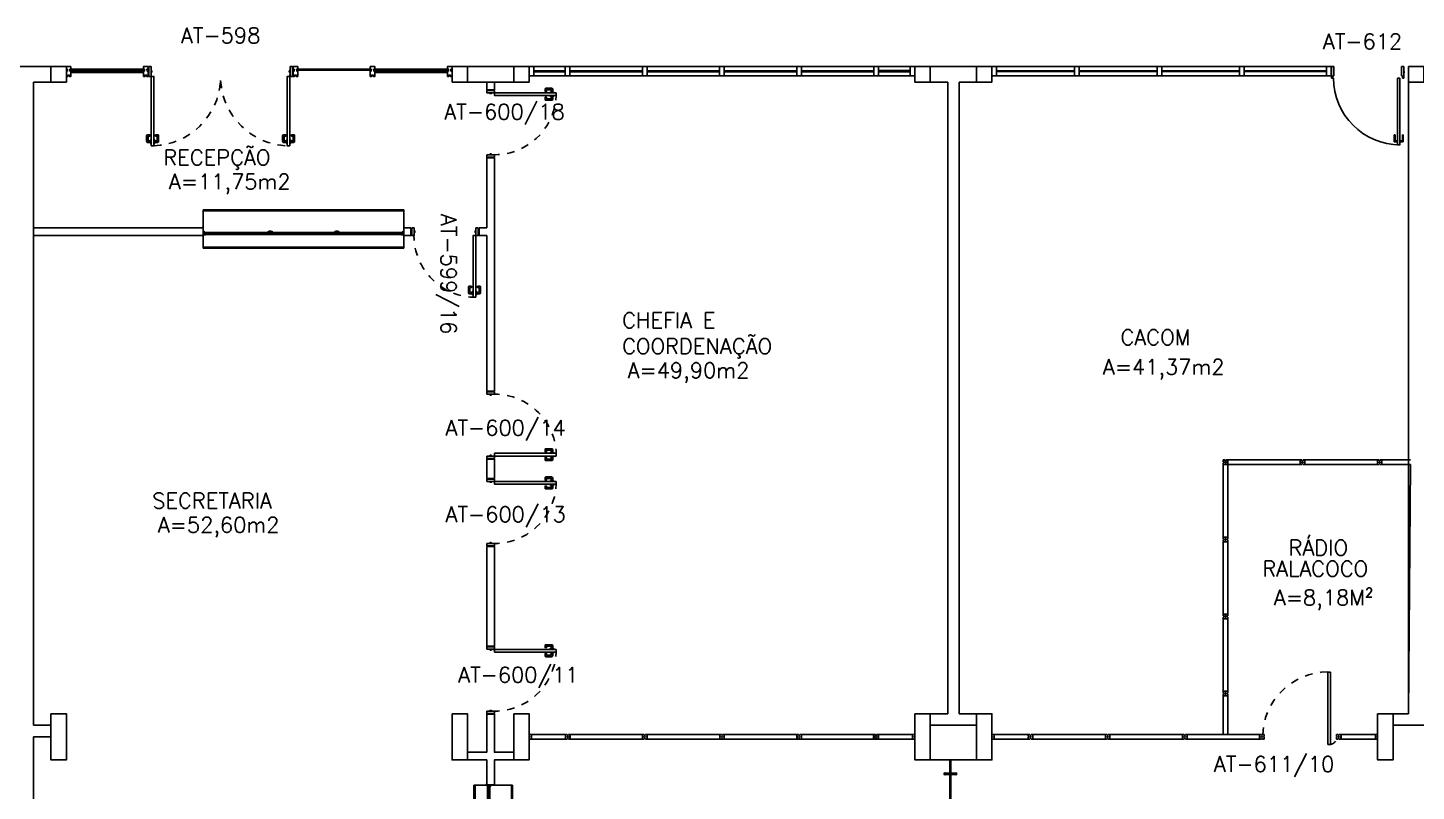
# Model space of a CAD drawing. Extents: x 34 to 586, y 527 to 658.
# Drawn here: x 163.08 to 181.08, y 550.25 to 560.15 of the extents above; entities that cross this region are included whole.
import ezdxf
from ezdxf.enums import TextEntityAlignment as Align

# ---------------------------------------------------------------- set-up
doc = ezdxf.new("R2010")
doc.units = 0
doc.header["$LTSCALE"] = 0.02
doc.header["$MEASUREMENT"] = 0
doc.linetypes.add('HIDDEN', pattern=[0.375, 0.25, -0.125])
doc.layers.get('0').update_dxf_attribs({"linetype": 'CONTINUOUS'})
for name, color, linetype in [('AR-BNC', 1, 'CONTINUOUS'), ('AR-DIV', 2, 'CONTINUOUS'), ('AR-DIV-EXI', 2, 'CONTINUOUS'), ('AR-ESQ-CRT', 2, 'CONTINUOUS'), ('AR-EST-CNC', 3, 'CONTINUOUS'), ('AR-EST-CNC-CRT', 3, 'CONTINUOUS'), ('AR-POR-PRJ', 1, 'HIDDEN'), ('AR-REV', 2, 'CONTINUOUS'), ('BI-ESQ', 7, 'CONTINUOUS'), ('BI-GCH', 7, 'CONTINUOUS'), ('BI-POR', 1, 'CONTINUOUS'), ('BI-POR-EXI', 2, 'CONTINUOUS'), ('BL-ESQ-01', 1, 'CONTINUOUS'), ('BL-ESQ-02', 2, 'CONTINUOUS'), ('BL-ESQ-PRJ', 1, 'HIDDEN'), ('BL-POR-01', 2, 'CONTINUOUS'), ('DIV', 2, 'CONTINUOUS'), ('DT-ESQ-CRT', 1, 'CONTINUOUS'), ('DT-ESQ-VT1', 1, 'CONTINUOUS'), ('DT-ESQ-VT2', 2, 'CONTINUOUS'), ('TEXTO', 2, 'CONTINUOUS'), ('TEXTO-ENDEREÇO', 2, 'CONTINUOUS'), ('ÁREA', 2, 'CONTINUOUS')]:
    doc.layers.add(name, color=color, linetype=linetype)
doc.styles.add('UNB-100', font='simplex.shx', dxfattribs={"height": 0.2})
doc.styles.add('UNB-100-1', font='simplex.shx', dxfattribs={"height": 0.2})

# ---------------------------------------------------------------- blocks, each defined once
blk = doc.blocks.new('ESQCIR-TTN')
for p, q in [((0, 0), (0, -0.12)), ((0.06, 0), (0, 0)), ((0.06, 0), (0.477, 0)), ((0.06, -0.12), (0.06, 0)), ((0.53, 0), (0.47, 0)), ((0.47, 0), (0.47, -0.12)), ((0.53, 0), (1.472, 0)), ((0.53, -0.12), (0.53, 0)), ((1.53, 0), (1.47, 0)), ((1.47, 0), (1.47, -0.12)), ((1.53, 0), (2.472, 0)), ((1.53, -0.12), (1.53, 0)), ((2.53, 0), (2.47, 0)), ((2.47, 0), (2.47, -0.12)), ((2.53, 0), (3.472, 0)), ((2.53, -0.12), (2.53, 0)), ((3.53, 0), (3.47, 0)), ((3.47, 0), (3.47, -0.12)), ((3.53, 0), (4.472, 0)), ((3.53, -0.12), (3.53, 0)), ((4.53, 0), (4.47, 0)), ((4.47, 0), (4.47, -0.12)), ((4.53, 0), (4.941, 0)), ((4.53, -0.12), (4.53, 0)), ((4.941, 0), (4.941, -0.12)), ((5.001, 0), (4.941, 0)), ((5.001, -0.12), (5.001, 0)), ((0, -0.12), (0.06, -0.12)), ((0.06, -0.054), (0.477, -0.054)), ((0.06, -0.066), (0.477, -0.066)), ((0.06, -0.12), (0.477, -0.12)), ((0.47, -0.12), (0.53, -0.12)), ((0.53, -0.054), (1.472, -0.054)), ((0.53, -0.066), (1.472, -0.066)), ((0.53, -0.12), (1.472, -0.12)), ((1.47, -0.12), (1.53, -0.12)), ((1.53, -0.054), (2.472, -0.054)), ((1.53, -0.066), (2.472, -0.066)), ((1.53, -0.12), (2.472, -0.12)), ((2.47, -0.12), (2.53, -0.12)), ((2.53, -0.054), (3.472, -0.054)), ((2.53, -0.066), (3.472, -0.066)), ((2.53, -0.12), (3.472, -0.12)), ((3.47, -0.12), (3.53, -0.12)), ((3.53, -0.054), (4.472, -0.054)), ((3.53, -0.066), (4.472, -0.066)), ((3.53, -0.12), (4.472, -0.12)), ((4.47, -0.12), (4.53, -0.12)), ((4.53, -0.05), (4.941, -0.05)), ((4.53, -0.066), (4.941, -0.066)), ((4.53, -0.12), (4.941, -0.12)), ((4.941, -0.12), (5.001, -0.12))]:
    blk.add_line(p, q)
blk = doc.blocks.new('MTT-TTN')
for p, q in [((-0.008, 0.03), (-0.03, 0.03)), ((-0.03, 0.03), (-0.03, 0.006)), ((-0.0185, 0.006), (-0.03, 0.006)), ((-0.0185, -0.006), (-0.0185, 0.006)), ((-0.008, 0.03), (-0.008, 0.02)), ((-0.008, 0.02), (0.008, 0.02)), ((-0.0051, 0), (0.0051, 0)), ((0, -0.0051), (0, 0.0051)), ((0.008, 0.03), (0.03, 0.03)), ((0.008, 0.03), (0.008, 0.02)), ((0.0205, -0.006), (0.0205, 0.006)), ((0.0205, 0.006), (0.03, 0.006)), ((0.03, 0.006), (0.03, 0.03)), ((-0.03, -0.03), (-0.03, -0.006)), ((-0.0185, -0.006), (-0.03, -0.006)), ((-0.008, -0.03), (-0.03, -0.03)), ((-0.008, -0.02), (0.008, -0.02)), ((-0.008, -0.03), (-0.008, -0.02)), ((0.008, -0.03), (0.008, -0.02)), ((0.008, -0.03), (0.03, -0.03)), ((0.0205, -0.006), (0.03, -0.006)), ((0.03, -0.006), (0.03, -0.03))]:
    blk.add_line(p, q)
blk = doc.blocks.new('DIVMT-TTN')
for p, q in [((-0.03, 0.03), (-0.03, 0.006)), ((-0.008, 0.03), (-0.03, 0.03)), ((-0.0185, 0.006), (-0.03, 0.006)), ((-0.0185, -0.006), (-0.0185, 0.006)), ((-0.008, 0.03), (-0.008, 0.02)), ((-0.008, 0.02), (0.008, 0.02)), ((-0.0051, 0), (0.0051, 0)), ((0.0051, 0), (-0.0051, 0)), ((-0.0051, 0), (0.0051, 0)), ((0, -0.0051), (0, 0.0051)), ((0, 0.0051), (0, -0.0051)), ((0.008, 0.03), (0.008, 0.02)), ((0.008, 0.03), (0.03, 0.03)), ((0.0205, 0.006), (0.03, 0.006)), ((0.0205, -0.006), (0.0205, 0.006)), ((0.0205, 0.006), (0.0205, -0.006)), ((0.0205, 0.006), (0.03, 0.006)), ((0.97, 0.03), (0.03, 0.03)), ((0.03, 0.006), (0.03, 0.03)), ((0.03, -0.03), (0.03, 0.03)), ((0.03, -0.005), (0.03, 0.005)), ((0.97, -0.03), (0.97, 0.03)), ((0.97, 0.03), (0.97, 0.009)), ((0.97, 0.009), (0.97, 0.027)), ((0.9795, 0.006), (0.97, 0.006)), ((0.97, -0.005), (0.97, 0.005)), ((0.9795, 0.006), (0.9795, -0.006)), ((1.0051, 0), (0.9949, 0)), ((1, 0.0051), (1, -0.0051)), ((-0.0185, -0.006), (-0.03, -0.006)), ((-0.03, -0.03), (-0.03, -0.006)), ((-0.008, -0.03), (-0.03, -0.03)), ((-0.008, -0.03), (-0.008, -0.02)), ((-0.008, -0.02), (0.008, -0.02)), ((0.008, -0.03), (0.008, -0.02)), ((0.008, -0.03), (0.03, -0.03)), ((0.0205, -0.006), (0.03, -0.006)), ((0.0205, -0.006), (0.03, -0.006)), ((0.03, -0.006), (0.03, -0.03)), ((0.97, -0.03), (0.03, -0.03)), ((0.9795, -0.006), (0.97, -0.006)), ((0.97, -0.009), (0.97, -0.027))]:
    blk.add_line(p, q)
blk = doc.blocks.new('PDV1E-TTN')
at = {"layer": 'DIV'}
for p, q in [((-0.94, 0.075), (-0.91, 0.075)), ((-0.94, 0.06), (-0.94, 0.075)), ((-0.94, -0.06), (-0.94, 0.06)), ((-0.91, 0.075), (-0.91, -0.045)), ((0, 0.075), (-0.03, 0.075)), ((-0.03, 0.075), (-0.03, -0.045)), ((0, 0.06), (0, 0.075)), ((0, -0.06), (0, 0.06)), ((0, 0), (0.012, 0)), ((-0.94, -0.075), (-0.94, -0.06)), ((-0.92, -0.075), (-0.94, -0.075)), ((-0.92, -0.045), (-0.92, -0.075)), ((-0.92, -0.045), (-0.91, -0.045)), ((-0.082, -0.075), (-0.082, -0.94)), ((-0.052, -0.075), (-0.082, -0.075)), ((-0.052, -0.075), (-0.052, -0.94)), ((-0.02, -0.045), (-0.03, -0.045)), ((-0.02, -0.045), (-0.02, -0.075)), ((-0.02, -0.075), (0, -0.075)), ((0, -0.075), (0, -0.06)), ((-0.082, -0.94), (-0.052, -0.94))]:
    blk.add_line(p, q, dxfattribs=at)
at = {"layer": 'DIV', "color": 1}
for p, q in [((-0.114, -0.81), (-0.124, -0.81)), ((-0.124, -0.9), (-0.124, -0.81)), ((-0.124, -0.9), (-0.084, -0.9)), ((-0.114, -0.89), (-0.114, -0.81)), ((-0.114, -0.89), (-0.084, -0.89)), ((-0.019, -0.89), (-0.049, -0.89)), ((-0.009, -0.9), (-0.049, -0.9)), ((-0.019, -0.81), (-0.009, -0.81)), ((-0.019, -0.89), (-0.019, -0.81)), ((-0.009, -0.9), (-0.009, -0.81))]:
    blk.add_line(p, q, dxfattribs=at)
blk.add_arc((-0.048, -0.075), 0.865, 180, 270, dxfattribs=at)
blk = doc.blocks.new('pm01')
at = {"layer": 'BL-ESQ-01'}
for points in [[(0.034, 0.855), (-0.01, 0.855, 0.414214), (-0.019, 0.846), (-0.019, 0.766, 0.414214), (-0.01, 0.757), (0.019, 0.757), (0.019, 0.775), (-0.001, 0.775), (-0.001, 0.837), (0.034, 0.837)], [(0.083, 0.855), (0.127, 0.855, -0.414214), (0.136, 0.846), (0.136, 0.766, -0.414214), (0.127, 0.757), (0.098, 0.757), (0.098, 0.775), (0.118, 0.775), (0.118, 0.837), (0.083, 0.837)]]:
    blk.add_lwpolyline(points, format="xyb", dxfattribs=at)
for points in [[(0.041, 0.872), (0.041, 0.82), (0.034, 0.82), (0.034, 0.872)], [(0.076, 0.872), (0.076, 0.82), (0.083, 0.82), (0.083, 0.872)]]:
    blk.add_lwpolyline(points, close=True, dxfattribs=at)
at = {"layer": 'BL-ESQ-02'}
for p, q in [((0.01, 0.1), (0.01, 0)), ((0.04, 0.1), (0.01, 0.1)), ((0.04, 0), (0.01, 0)), ((0.04, 0.1), (0.04, 0)), ((0.872, 0.1), (0.842, 0.1)), ((0.842, 0.1), (0.842, 0)), ((0.842, 0), (0.872, 0)), ((0.872, 0), (0.872, 0.1))]:
    blk.add_line(p, q, dxfattribs=at)
for points in [[(0.041, 0.901), (0.041, 0.101), (0.076, 0.101), (0.076, 0.901)], [(0.04, 0.043), (0.04, 0.058), (0.05, 0.058), (0.05, 0.043)], [(0.842, 0.043), (0.842, 0.058), (0.832, 0.058), (0.832, 0.043)]]:
    blk.add_lwpolyline(points, close=True, dxfattribs=at)
for points in [[(0, 0.01), (0, 0.09), (0.01, 0.09)], [(0.01, 0.01), (0, 0.01)], [(0.882, 0.01), (0.882, 0.09), (0.872, 0.09)], [(0.872, 0.01), (0.882, 0.01)]]:
    blk.add_lwpolyline(points, dxfattribs=at)
at = {"layer": 'BL-ESQ-PRJ'}
blk.add_arc((0.041, 0.1), 0.802, 357.498, 87.498, dxfattribs=at)
at = {"layer": 'DT-ESQ-VT1'}
for points in [[(0.04, 0.1), (0.04, 0.075), (0.041, 0.075), (0.041, 0.1)], [(0.041, 0.101), (0.066, 0.101), (0.066, 0.1), (0.041, 0.1)]]:
    blk.add_lwpolyline(points, close=True, dxfattribs=at)
blk = doc.blocks.new('ef05 a-p')
at = {"layer": 'BL-ESQ-01'}
for p, q in [((0.03, -0.038), (0.97, -0.038)), ((0.03, -0.048), (0.97, -0.048))]:
    blk.add_line(p, q, dxfattribs=at)
blk.add_lwpolyline([(0.983, -0.067), (0.983, -0.073), (0.018, -0.073), (0.018, -0.067)], close=True, dxfattribs=at)
at = {"layer": 'BL-ESQ-02'}
blk.add_lwpolyline([(0.03, 0.017), (0.01, 0.017), (0.01, 0), (-0.01, 0), (-0.01, 0.017), (-0.03, 0.017), (-0.03, -0.053), (-0.016, -0.053), (-0.016, -0.068), (-0.015, -0.068), (-0.015, -0.075), (-0.03, -0.075), (-0.03, -0.11), (0.03, -0.11), (0.03, -0.075), (0.015, -0.075), (0.015, -0.068), (0.017, -0.068), (0.017, -0.053), (0.03, -0.053)], close=True, dxfattribs=at)
at = {"layer": 'DT-ESQ-CRT'}
for p, q in [((-0.016, -0.068), (-0.016, -0.053)), ((-0.015, -0.068), (-0.016, -0.068)), ((0.015, -0.068), (0.017, -0.068)), ((0.017, -0.068), (0.017, -0.053))]:
    blk.add_line(p, q, dxfattribs=at)
at = {"layer": 'DT-ESQ-VT1'}
for p, q in [((0.984, -0.065), (0.017, -0.065)), ((0.97, -0.033), (0.03, -0.033)), ((0.97, -0.053), (0.03, -0.053)), ((0.97, -0.075), (0.03, -0.075)), ((0.97, -0.078), (0.03, -0.078))]:
    blk.add_line(p, q, dxfattribs=at)
blk = doc.blocks.new('pm06')
at = {"layer": 'BL-ESQ-01'}
for points in [[(0.034, 0.982), (-0.01, 0.982, 0.414214), (-0.019, 0.973), (-0.019, 0.893, 0.414214), (-0.01, 0.884), (0.019, 0.884), (0.019, 0.902), (-0.001, 0.902), (-0.001, 0.964), (0.034, 0.964)], [(0.083, 0.982), (0.127, 0.982, -0.414214), (0.136, 0.973), (0.136, 0.893, -0.414214), (0.127, 0.884), (0.098, 0.884), (0.098, 0.902), (0.118, 0.902), (0.118, 0.964), (0.083, 0.964)], [(1.797, 0.982), (1.753, 0.982, 0.414214), (1.744, 0.973), (1.744, 0.893, 0.414214), (1.753, 0.884), (1.782, 0.884), (1.782, 0.902), (1.762, 0.902), (1.762, 0.964), (1.797, 0.964)], [(1.846, 0.982), (1.89, 0.982, -0.414214), (1.899, 0.973), (1.899, 0.893, -0.414214), (1.89, 0.884), (1.861, 0.884), (1.861, 0.902), (1.881, 0.902), (1.881, 0.964), (1.846, 0.964)]]:
    blk.add_lwpolyline(points, format="xyb", dxfattribs=at)
for points in [[(0.041, 0.999), (0.041, 0.947), (0.034, 0.947), (0.034, 0.999)], [(0.076, 0.999), (0.076, 0.947), (0.083, 0.947), (0.083, 0.999)], [(1.804, 0.999), (1.804, 0.947), (1.797, 0.947), (1.797, 0.999)], [(1.839, 0.999), (1.839, 0.947), (1.846, 0.947), (1.846, 0.999)]]:
    blk.add_lwpolyline(points, close=True, dxfattribs=at)
at = {"layer": 'BL-ESQ-02'}
for p, q in [((0.01, 0.127), (0.01, 0)), ((0.04, 0.127), (0.01, 0.127)), ((0.04, 0.127), (0.04, 0)), ((1.84, 0.127), (1.87, 0.127)), ((1.84, 0.127), (1.84, 0)), ((1.87, 0.127), (1.87, 0)), ((0.04, 0), (0.01, 0)), ((1.84, 0), (1.87, 0))]:
    blk.add_line(p, q, dxfattribs=at)
for points in [[(0.041, 1.028), (0.041, 0.128), (0.076, 0.128), (0.076, 1.028)], [(1.839, 1.028), (1.839, 0.128), (1.804, 0.128), (1.804, 1.028)], [(0.04, 0.056), (0.04, 0.071), (0.05, 0.071), (0.05, 0.056)], [(1.84, 0.056), (1.84, 0.071), (1.83, 0.071), (1.83, 0.056)]]:
    blk.add_lwpolyline(points, close=True, dxfattribs=at)
for points in [[(0, 0.01), (0, 0.117), (0.01, 0.117)], [(0.01, 0.01), (0, 0.01)], [(1.88, 0.01), (1.88, 0.117), (1.87, 0.117)], [(1.87, 0.01), (1.88, 0.01)]]:
    blk.add_lwpolyline(points, dxfattribs=at)
at = {"layer": 'BL-ESQ-PRJ'}
for centre, start, end in [((0.041, 0.128), 3.3734, 87.9949), ((1.839, 0.128), 92.0051, 176.6266)]:
    blk.add_arc(centre, 0.9, start, end, dxfattribs=at)
at = {"layer": 'DT-ESQ-VT1'}
for points in [[(0.04, 0.127), (0.04, 0.102), (0.041, 0.102), (0.041, 0.127)], [(0.041, 0.128), (0.066, 0.128), (0.066, 0.127), (0.041, 0.127)], [(1.839, 0.128), (1.814, 0.128), (1.814, 0.127), (1.839, 0.127)], [(1.84, 0.127), (1.84, 0.102), (1.839, 0.102), (1.839, 0.127)]]:
    blk.add_lwpolyline(points, close=True, dxfattribs=at)
blk = doc.blocks.new('cgh1')
at = {"layer": 'AR-BNC'}
for p, q in [((0, 0), (0, 1.4)), ((0, 1.4), (0.5, 1.4)), ((0.015, 0), (0.015, 1.4)), ((0.485, 0), (0.485, 1.4)), ((0.5, 0), (0.5, 1.4)), ((0, 0), (0.5, 0))]:
    blk.add_line(p, q, dxfattribs=at)
at = {"layer": 'DT-ESQ-CRT', "ltscale": 0.1}
for p, q in [((0.192, 0.726), (0.192, 0.674)), ((0.194, 0.726), (0.194, 0.674)), ((0.195, 0.726), (0.195, 0.714)), ((0.219, 0.689), (0.194, 0.689)), ((0.22, 0.688), (0.194, 0.688)), ((0.219, 0.711), (0.195, 0.711)), ((0.195, 0.686), (0.195, 0.674)), ((0.22, 0.713), (0.197, 0.713)), ((0.22, 0.709), (0.22, 0.691)), ((0.222, 0.711), (0.222, 0.689))]:
    blk.add_line(p, q, dxfattribs=at)
for points in [[(0.193, 1.4, -0.414214), (0.195, 1.402), (0.265, 1.402, 0.414214), (0.266, 1.403), (0.266, 1.414, -1), (0.268, 1.414), (0.268, 1.402, -0.414214), (0.266, 1.4), (0.196, 1.4, 0.414214), (0.195, 1.399), (0.195, 1.387, -1), (0.192, 1.387), (0.192, 1.399, 0.414214), (0.191, 1.4), (0.167, 1.4, -0.414214), (0.165, 1.402), (0.165, 1.414, -1), (0.166, 1.414), (0.166, 1.403, 0.414214), (0.167, 1.402), (0.191, 1.402, -0.414214), (0.193, 1.4), (0.193, 1.387)], [(0.193, 0.001, 0.414214), (0.195, -0.001), (0.265, -0.001, -0.414214), (0.266, -0.002), (0.266, -0.014, 1), (0.268, -0.014), (0.268, -0.002, 0.414214), (0.266, 0), (0.196, 0, -0.414214), (0.195, 0.001), (0.195, 0.014, 1), (0.192, 0.014), (0.192, 0.001, -0.414214), (0.191, 0), (0.167, 0, 0.414214), (0.165, -0.002), (0.165, -0.014, 1), (0.166, -0.014), (0.166, -0.002, -0.414214), (0.167, -0.001), (0.191, -0.001, 0.414214), (0.193, 0.001), (0.193, 0.014)]]:
    blk.add_lwpolyline(points, format="xyb", dxfattribs=at)
for points in [[(0.192, 1.371), (0.192, 1.399, 0.414214), (0.191, 1.4), (0.178, 1.4, 0.414214), (0.177, 1.399), (0.177, 1.371, 1), (0.178, 1.371), (0.178, 1.398, -0.414214), (0.179, 1.399), (0.19, 1.399, -0.414214), (0.191, 1.398), (0.191, 1.371, 1)], [(0.219, 1.39), (0.219, 1.4), (0.22, 1.4), (0.22, 1.389, -0.414214), (0.218, 1.387), (0.21, 1.387, -0.414214), (0.208, 1.389), (0.208, 1.4), (0.209, 1.4), (0.209, 1.39, 0.414214), (0.21, 1.389), (0.218, 1.389, 0.414214)], [(0.219, 0.723), (0.219, 0.713), (0.22, 0.713), (0.22, 0.723, 0.414214), (0.218, 0.725), (0.21, 0.725, 0.414214), (0.208, 0.723), (0.208, 0.713), (0.209, 0.713), (0.209, 0.723, -0.414214), (0.21, 0.724), (0.218, 0.724, -0.414214)], [(0.219, 0.677), (0.219, 0.688), (0.22, 0.688), (0.22, 0.677, -0.414214), (0.218, 0.675), (0.21, 0.675, -0.414214), (0.208, 0.677), (0.208, 0.688), (0.209, 0.688), (0.209, 0.677, 0.414214), (0.21, 0.676), (0.218, 0.676, 0.414214)], [(0.192, 0.029), (0.192, 0.001, -0.414214), (0.191, 0), (0.178, 0, -0.414214), (0.177, 0.001), (0.177, 0.029, -1), (0.178, 0.029), (0.178, 0.002, 0.414214), (0.179, 0.001), (0.19, 0.001, 0.414214), (0.191, 0.002), (0.191, 0.029, -1)], [(0.219, 0.01), (0.219, 0), (0.22, 0), (0.22, 0.011, 0.414214), (0.218, 0.013), (0.21, 0.013, 0.414214), (0.208, 0.011), (0.208, 0), (0.209, 0), (0.209, 0.01, -0.414214), (0.21, 0.011), (0.218, 0.011, -0.414214)]]:
    blk.add_lwpolyline(points, format="xyb", close=True, dxfattribs=at)
for centre, radius, start, end in [((0.194, 0.726), 0.00152, 0, 180), ((0.194, 0.674), 0.00152, 180, 0), ((0.195, 0.713), 0.00152, 180, 270), ((0.194, 0.688), 0.00076, 90, 270), ((0.194, 0.686), 0.00076, 0, 180), ((0.197, 0.714), 0.00152, 180, 270), ((0.219, 0.709), 0.00152, 0, 90), ((0.219, 0.691), 0.00152, 270, 0), ((0.22, 0.711), 0.00152, 0, 90), ((0.22, 0.689), 0.00152, 270, 0)]:
    blk.add_arc(centre, radius, start, end, dxfattribs=at)
at = {"layer": 'DT-ESQ-VT2'}
for points in [[(0.19, 0.007), (0.19, 1.397), (0.178, 1.397), (0.178, 0.007)], [(0.196, 0.715), (0.196, 1.397), (0.206, 1.397), (0.206, 0.715)], [(0.196, 0.685), (0.196, 0.003), (0.206, 0.003), (0.206, 0.685)]]:
    blk.add_lwpolyline(points, close=True, dxfattribs=at)
blk = doc.blocks.new('cgh2')
at = {"layer": 'AR-BNC'}
for p, q in [((0, 0), (0, 2.6)), ((0, 2.6), (0.5, 2.6)), ((0.015, 0), (0.015, 2.6)), ((0.485, 0), (0.485, 2.6)), ((0.5, 0), (0.5, 2.6)), ((0, 0), (0.5, 0))]:
    blk.add_line(p, q, dxfattribs=at)
at = {"layer": 'DT-ESQ-CRT', "ltscale": 0.1}
for p, q in [((0.192, 1.758), (0.192, 1.706)), ((0.194, 1.758), (0.194, 1.706)), ((0.219, 1.721), (0.194, 1.721)), ((0.22, 1.719), (0.194, 1.719)), ((0.195, 1.758), (0.195, 1.746)), ((0.219, 1.743), (0.195, 1.743)), ((0.195, 1.718), (0.195, 1.706)), ((0.22, 1.744), (0.197, 1.744)), ((0.22, 1.741), (0.22, 1.722)), ((0.222, 1.743), (0.222, 1.721)), ((0.192, 0.894), (0.192, 0.842)), ((0.194, 0.894), (0.194, 0.842)), ((0.219, 0.857), (0.194, 0.857)), ((0.22, 0.856), (0.194, 0.856)), ((0.195, 0.894), (0.195, 0.882)), ((0.219, 0.879), (0.195, 0.879)), ((0.195, 0.854), (0.195, 0.842)), ((0.22, 0.881), (0.197, 0.881)), ((0.22, 0.878), (0.22, 0.859)), ((0.222, 0.879), (0.222, 0.857))]:
    blk.add_line(p, q, dxfattribs=at)
for points in [[(0.193, 2.599, -0.414214), (0.195, 2.601), (0.265, 2.601, 0.414214), (0.266, 2.602), (0.266, 2.614, -1), (0.268, 2.614), (0.268, 2.602, -0.414214), (0.266, 2.6), (0.196, 2.6, 0.414214), (0.195, 2.599), (0.195, 2.586, -1), (0.192, 2.586), (0.192, 2.599, 0.414214), (0.191, 2.6), (0.167, 2.6, -0.414214), (0.165, 2.602), (0.165, 2.614, -1), (0.166, 2.614), (0.166, 2.602, 0.414214), (0.167, 2.601), (0.191, 2.601, -0.414214), (0.193, 2.599), (0.193, 2.586)], [(0.193, 0.001, 0.414214), (0.195, -0.001), (0.265, -0.001, -0.414214), (0.266, -0.002), (0.266, -0.014, 1), (0.268, -0.014), (0.268, -0.002, 0.414214), (0.266, 0), (0.196, 0, -0.414214), (0.195, 0.001), (0.195, 0.014, 1), (0.192, 0.014), (0.192, 0.001, -0.414214), (0.191, 0), (0.167, 0, 0.414214), (0.165, -0.002), (0.165, -0.014, 1), (0.166, -0.014), (0.166, -0.002, -0.414214), (0.167, -0.001), (0.191, -0.001, 0.414214), (0.193, 0.001), (0.193, 0.014)]]:
    blk.add_lwpolyline(points, format="xyb", dxfattribs=at)
for points in [[(0.192, 2.571), (0.192, 2.599, 0.414214), (0.191, 2.6), (0.178, 2.6, 0.414214), (0.177, 2.599), (0.177, 2.571, 1), (0.178, 2.571), (0.178, 2.598, -0.414214), (0.179, 2.599), (0.19, 2.599, -0.414214), (0.191, 2.598), (0.191, 2.571, 1)], [(0.219, 2.59), (0.219, 2.6), (0.22, 2.6), (0.22, 2.589, -0.414214), (0.218, 2.587), (0.21, 2.587, -0.414214), (0.208, 2.589), (0.208, 2.6), (0.209, 2.6), (0.209, 2.59, 0.414214), (0.21, 2.589), (0.218, 2.589, 0.414214)], [(0.219, 1.754), (0.219, 1.744), (0.22, 1.744), (0.22, 1.755, 0.414214), (0.218, 1.757), (0.21, 1.757, 0.414214), (0.208, 1.755), (0.208, 1.744), (0.209, 1.744), (0.209, 1.754, -0.414214), (0.21, 1.755), (0.218, 1.755, -0.414214)], [(0.219, 1.709), (0.219, 1.719), (0.22, 1.719), (0.22, 1.708, -0.414214), (0.218, 1.706), (0.21, 1.706, -0.414214), (0.208, 1.708), (0.208, 1.719), (0.209, 1.719), (0.209, 1.709, 0.414214), (0.21, 1.708), (0.218, 1.708, 0.414214)], [(0.219, 0.891), (0.219, 0.881), (0.22, 0.881), (0.22, 0.892, 0.414214), (0.218, 0.894), (0.21, 0.894, 0.414214), (0.208, 0.892), (0.208, 0.881), (0.209, 0.881), (0.209, 0.891, -0.414214), (0.21, 0.892), (0.218, 0.892, -0.414214)], [(0.219, 0.846), (0.219, 0.856), (0.22, 0.856), (0.22, 0.845, -0.414214), (0.218, 0.843), (0.21, 0.843, -0.414214), (0.208, 0.845), (0.208, 0.856), (0.209, 0.856), (0.209, 0.846, 0.414214), (0.21, 0.845), (0.218, 0.845, 0.414214)], [(0.192, 0.029), (0.192, 0.001, -0.414214), (0.191, 0), (0.178, 0, -0.414214), (0.177, 0.001), (0.177, 0.029, -1), (0.178, 0.029), (0.178, 0.002, 0.414214), (0.179, 0.001), (0.19, 0.001, 0.414214), (0.191, 0.002), (0.191, 0.029, -1)], [(0.219, 0.01), (0.219, 0), (0.22, 0), (0.22, 0.011, 0.414214), (0.218, 0.013), (0.21, 0.013, 0.414214), (0.208, 0.011), (0.208, 0), (0.209, 0), (0.209, 0.01, -0.414214), (0.21, 0.011), (0.218, 0.011, -0.414214)]]:
    blk.add_lwpolyline(points, format="xyb", close=True, dxfattribs=at)
for centre, radius, start, end in [((0.194, 1.758), 0.00152, 0, 180), ((0.194, 1.706), 0.00152, 180, 0), ((0.195, 1.744), 0.00152, 180, 270), ((0.194, 1.72), 0.00076, 90, 270), ((0.194, 1.718), 0.00076, 0, 180), ((0.197, 1.746), 0.00152, 180, 270), ((0.219, 1.741), 0.00152, 0, 90), ((0.219, 1.722), 0.00152, 270, 0), ((0.22, 1.743), 0.00152, 0, 90), ((0.22, 1.721), 0.00152, 270, 0), ((0.194, 0.894), 0.00152, 0, 180), ((0.194, 0.842), 0.00152, 180, 0), ((0.195, 0.881), 0.00152, 180, 270), ((0.194, 0.857), 0.00076, 90, 270), ((0.194, 0.854), 0.00076, 0, 180), ((0.197, 0.882), 0.00152, 180, 270), ((0.219, 0.878), 0.00152, 0, 90), ((0.219, 0.859), 0.00152, 270, 0), ((0.22, 0.879), 0.00152, 0, 90), ((0.22, 0.857), 0.00152, 270, 0)]:
    blk.add_arc(centre, radius, start, end, dxfattribs=at)
at = {"layer": 'DT-ESQ-VT2'}
for points in [[(0.19, 0.007), (0.19, 2.597), (0.178, 2.597), (0.178, 0.007)], [(0.196, 1.747), (0.196, 2.597), (0.206, 2.597), (0.206, 1.747)], [(0.206, 0.884), (0.206, 1.716), (0.196, 1.716), (0.196, 0.884), (0.206, 0.884)]]:
    blk.add_lwpolyline(points, close=True, dxfattribs=at)
blk.add_lwpolyline([(0.206, 0.853), (0.196, 0.853), (0.196, 0.003), (0.206, 0.003), (0.206, 0.853)], dxfattribs=at)
blk = doc.blocks.new('ef02a-p')
at = {"layer": 'BL-ESQ-01'}
blk.add_lwpolyline([(0.982, -0.067), (0.982, -0.073), (0.018, -0.073), (0.018, -0.067)], close=True, dxfattribs=at)
at = {"layer": 'BL-ESQ-02'}
blk.add_lwpolyline([(0.03, 0.017), (0.01, 0.017), (0.01, 0), (-0.01, 0), (-0.01, 0.017), (-0.03, 0.017), (-0.03, -0.053), (-0.016, -0.053), (-0.016, -0.068), (-0.015, -0.068), (-0.015, -0.075), (-0.03, -0.075), (-0.03, -0.11), (0.03, -0.11), (0.03, -0.075), (0.015, -0.075), (0.015, -0.068), (0.017, -0.068), (0.017, -0.053), (0.03, -0.053)], close=True, dxfattribs=at)
at = {"layer": 'DT-ESQ-CRT'}
for p, q in [((-0.016, -0.068), (-0.016, -0.053)), ((-0.015, -0.068), (-0.016, -0.068)), ((0.015, -0.068), (0.017, -0.068)), ((0.017, -0.068), (0.017, -0.053))]:
    blk.add_line(p, q, dxfattribs=at)
at = {"layer": 'DT-ESQ-VT1'}
for p, q in [((0.017, -0.066), (0.984, -0.066)), ((0.03, -0.075), (0.97, -0.075)), ((0.03, -0.078), (0.97, -0.078))]:
    blk.add_line(p, q, dxfattribs=at)

msp = doc.modelspace()

# ---------------------------------------------------------------- linework, layer by layer
at = {"layer": 'AR-DIV'}
for p, q in [((169.026, 550.328), (169.026, 550.653)), ((169.026, 550.653), (169.026, 550.328)), ((169.126, 550.328), (169.126, 550.653)), ((169.126, 550.328), (169.026, 550.328))]:
    msp.add_line(p, q, dxfattribs=at)
for points in [[(169.126, 559.443), (169.105, 559.443), (169.045, 559.443), (169.026, 559.443), (169.026, 559.343), (169.126, 559.343)], [(163.151, 557.453), (165.349, 557.453), (165.349, 557.553), (163.151, 557.553)]]:
    msp.add_lwpolyline(points, close=True, dxfattribs=at)
for points in [[(168.926, 557.553), (168.926, 557.453), (169.026, 557.453), (169.026, 555.435), (169.126, 555.435), (169.126, 558.461), (169.026, 558.461), (169.026, 557.553), (168.926, 557.553)], [(168.044, 557.553), (167.952, 557.553), (167.952, 557.453), (168.044, 557.453), (168.044, 557.553)], [(169.026, 554.303), (169.126, 554.303), (169.126, 554.553), (169.126, 554.553), (169.126, 554.553), (169.126, 554.553), (169.126, 554.553), (169.026, 554.553), (169.026, 554.303)], [(169.026, 553.421), (169.026, 552.128), (169.126, 552.128), (169.126, 552.128), (169.126, 552.128)], [(169.126, 552.128), (169.126, 552.128), (169.126, 553.421), (169.026, 553.421)], [(169.376, 550.753), (169.126, 550.753), (169.126, 551.246), (169.026, 551.246), (169.026, 551.246), (169.026, 551.246), (169.026, 551.246), (169.026, 551.246), (169.026, 550.753), (168.776, 550.753), (168.776, 550.653), (169.026, 550.653), (169.026, 550.328), (169.126, 550.328), (169.126, 550.653), (169.376, 550.653), (169.376, 550.753)]]:
    msp.add_lwpolyline(points, dxfattribs=at)
at = {"layer": 'AR-DIV-EXI'}
for p, q in [((180.572, 554.543), (180.572, 554.519)), ((180.594, 554.543), (180.572, 554.543)), ((180.584, 554.519), (180.572, 554.519)), ((180.584, 554.507), (180.572, 554.507)), ((180.572, 554.483), (180.572, 554.507)), ((180.594, 554.483), (180.572, 554.483)), ((180.584, 554.507), (180.584, 554.519)), ((180.594, 554.543), (180.594, 554.533)), ((180.594, 554.533), (180.61, 554.533)), ((180.594, 554.483), (180.594, 554.493)), ((180.594, 554.493), (180.61, 554.493)), ((180.597, 554.513), (180.607, 554.513)), ((180.607, 554.513), (180.597, 554.513)), ((180.597, 554.513), (180.607, 554.513)), ((180.602, 554.508), (180.602, 554.518)), ((180.602, 554.518), (180.602, 554.508)), ((180.61, 554.543), (180.61, 554.533)), ((180.61, 554.543), (180.632, 554.543)), ((180.61, 554.483), (180.61, 554.493)), ((180.61, 554.483), (180.632, 554.483)), ((180.623, 554.519), (180.632, 554.519)), ((180.623, 554.507), (180.623, 554.519)), ((180.623, 554.519), (180.623, 554.507)), ((180.623, 554.519), (180.632, 554.519)), ((180.623, 554.507), (180.632, 554.507)), ((180.623, 554.507), (180.632, 554.507)), ((181.002, 554.543), (180.632, 554.543)), ((180.632, 554.519), (180.632, 554.543)), ((180.632, 554.483), (180.632, 554.543)), ((180.632, 554.508), (180.632, 554.518)), ((180.632, 554.507), (180.632, 554.483)), ((181.002, 554.483), (180.632, 554.483)), ((178.572, 551.543), (178.596, 551.543)), ((178.572, 551.521), (178.572, 551.543)), ((178.572, 551.521), (178.582, 551.521)), ((178.582, 551.521), (178.582, 551.505)), ((178.596, 551.532), (178.596, 551.543)), ((178.608, 551.532), (178.596, 551.532)), ((178.608, 551.532), (178.608, 551.543)), ((178.632, 551.543), (178.608, 551.543)), ((178.632, 551.521), (178.622, 551.521)), ((178.622, 551.521), (178.622, 551.505)), ((178.632, 551.521), (178.632, 551.543)), ((178.572, 551.505), (178.582, 551.505)), ((178.572, 551.505), (178.572, 551.483)), ((178.572, 550.983), (178.572, 551.483)), ((178.596, 551.483), (178.572, 551.483)), ((178.632, 551.483), (178.572, 551.483)), ((178.596, 551.493), (178.596, 551.483)), ((178.608, 551.493), (178.596, 551.493)), ((178.596, 551.493), (178.608, 551.493)), ((178.596, 551.493), (178.596, 551.483)), ((178.607, 551.513), (178.597, 551.513)), ((178.597, 551.513), (178.607, 551.513)), ((178.607, 551.483), (178.597, 551.483)), ((178.602, 551.518), (178.602, 551.508)), ((178.602, 551.508), (178.602, 551.518)), ((178.602, 551.518), (178.602, 551.508)), ((178.608, 551.493), (178.608, 551.483)), ((178.608, 551.493), (178.608, 551.483)), ((178.608, 551.483), (178.632, 551.483)), ((178.632, 551.505), (178.622, 551.505)), ((178.632, 551.505), (178.632, 551.483)), ((178.632, 550.983), (178.632, 551.483)), ((169.584, 550.983), (169.606, 550.983)), ((169.584, 550.983), (169.584, 550.973)), ((169.584, 550.983), (169.606, 550.983)), ((169.584, 550.983), (169.584, 550.973)), ((170.047, 550.983), (169.606, 550.983)), ((169.606, 550.923), (169.606, 550.983)), ((170.047, 550.983), (169.606, 550.983)), ((169.606, 550.923), (169.606, 550.983)), ((169.606, 550.962), (169.606, 550.98)), ((169.606, 550.962), (169.606, 550.98)), ((170.047, 550.923), (170.047, 550.983)), ((170.047, 550.983), (170.047, 550.962)), ((170.047, 550.923), (170.047, 550.983)), ((170.047, 550.983), (170.047, 550.962)), ((170.047, 550.962), (170.047, 550.98)), ((170.047, 550.962), (170.047, 550.98)), ((174.105, 550.983), (174.105, 550.923)), ((174.105, 550.983), (174.546, 550.983)), ((174.105, 550.983), (174.105, 550.923)), ((174.105, 550.983), (174.546, 550.983)), ((174.546, 550.983), (174.546, 550.923)), ((174.568, 550.983), (174.546, 550.983)), ((174.546, 550.983), (174.546, 550.923)), ((174.568, 550.983), (174.546, 550.983)), ((174.546, 550.962), (174.546, 550.98)), ((174.546, 550.962), (174.546, 550.98)), ((174.568, 550.983), (174.568, 550.973)), ((174.568, 550.983), (174.568, 550.973)), ((175.584, 550.983), (175.606, 550.983)), ((175.584, 550.983), (175.584, 550.973)), ((175.584, 550.983), (175.606, 550.983)), ((175.584, 550.983), (175.584, 550.973)), ((176.047, 550.983), (175.606, 550.983)), ((175.606, 550.923), (175.606, 550.983)), ((176.047, 550.983), (175.606, 550.983)), ((175.606, 550.923), (175.606, 550.983)), ((175.606, 550.962), (175.606, 550.98)), ((175.606, 550.962), (175.606, 550.98)), ((180.105, 550.983), (180.105, 550.923)), ((180.105, 550.983), (180.546, 550.983)), ((180.105, 550.983), (180.105, 550.923)), ((180.105, 550.983), (180.546, 550.983)), ((180.105, 550.962), (180.105, 550.98)), ((180.105, 550.962), (180.105, 550.98)), ((180.568, 550.983), (180.546, 550.983)), ((180.546, 550.983), (180.546, 550.923)), ((180.568, 550.983), (180.546, 550.983)), ((180.546, 550.983), (180.546, 550.923)), ((180.546, 550.962), (180.546, 550.98)), ((180.546, 550.962), (180.546, 550.98)), ((180.568, 550.983), (180.568, 550.973)), ((180.568, 550.983), (180.568, 550.973)), ((169.571, 550.953), (169.581, 550.953)), ((169.571, 550.953), (169.581, 550.953)), ((169.584, 550.973), (169.576, 550.973)), ((169.576, 550.954), (169.576, 550.973)), ((169.584, 550.973), (169.576, 550.973)), ((169.576, 550.954), (169.576, 550.973)), ((169.576, 550.948), (169.576, 550.958)), ((169.576, 550.948), (169.576, 550.958)), ((169.576, 550.933), (169.576, 550.954)), ((169.576, 550.933), (169.576, 550.954)), ((169.576, 550.933), (169.584, 550.933)), ((169.576, 550.933), (169.584, 550.933)), ((169.584, 550.923), (169.584, 550.933)), ((169.584, 550.923), (169.584, 550.933)), ((169.584, 550.923), (169.606, 550.923)), ((169.584, 550.923), (169.606, 550.923)), ((169.597, 550.959), (169.606, 550.959)), ((169.597, 550.959), (169.597, 550.947)), ((169.597, 550.959), (169.606, 550.959)), ((169.597, 550.959), (169.597, 550.947)), ((169.597, 550.949), (169.597, 550.957)), ((169.597, 550.949), (169.597, 550.957)), ((169.597, 550.947), (169.606, 550.947)), ((169.597, 550.947), (169.606, 550.947)), ((169.599, 550.959), (169.603, 550.959)), ((169.599, 550.959), (169.603, 550.959)), ((169.599, 550.947), (169.603, 550.947)), ((169.599, 550.947), (169.603, 550.947)), ((169.606, 550.948), (169.606, 550.958)), ((169.606, 550.948), (169.606, 550.958)), ((169.606, 550.944), (169.606, 550.926)), ((169.606, 550.944), (169.606, 550.926)), ((170.047, 550.923), (169.606, 550.923)), ((170.047, 550.923), (169.606, 550.923)), ((170.057, 550.959), (170.047, 550.959)), ((170.057, 550.959), (170.047, 550.959)), ((170.047, 550.948), (170.047, 550.958)), ((170.047, 550.948), (170.047, 550.958)), ((170.057, 550.947), (170.047, 550.947)), ((170.057, 550.947), (170.047, 550.947)), ((170.047, 550.944), (170.047, 550.926)), ((170.047, 550.944), (170.047, 550.926)), ((170.057, 550.959), (170.057, 550.947)), ((170.057, 550.959), (170.057, 550.947)), ((170.068, 550.953), (170.085, 550.953)), ((170.068, 550.953), (170.085, 550.953)), ((170.076, 550.959), (170.076, 550.947)), ((170.076, 550.959), (170.076, 550.947)), ((172.106, 550.923), (172.046, 550.923)), ((172.046, 550.923), (172.067, 550.923)), ((172.106, 550.923), (172.046, 550.923)), ((172.046, 550.923), (172.067, 550.923)), ((172.067, 550.923), (172.049, 550.923)), ((172.067, 550.923), (172.049, 550.923)), ((172.07, 550.933), (172.082, 550.933)), ((172.07, 550.933), (172.07, 550.923)), ((172.07, 550.933), (172.082, 550.933)), ((172.07, 550.933), (172.07, 550.923)), ((172.071, 550.953), (172.081, 550.953)), ((172.071, 550.953), (172.081, 550.953)), ((172.081, 550.923), (172.071, 550.923)), ((172.081, 550.923), (172.071, 550.923)), ((172.076, 550.958), (172.076, 550.948)), ((172.076, 550.958), (172.076, 550.948)), ((172.082, 550.933), (172.082, 550.923)), ((172.082, 550.933), (172.082, 550.923)), ((172.085, 550.923), (172.103, 550.923)), ((172.085, 550.923), (172.103, 550.923)), ((173.106, 550.923), (173.046, 550.923)), ((173.046, 550.923), (173.067, 550.923)), ((173.106, 550.923), (173.046, 550.923)), ((173.046, 550.923), (173.067, 550.923)), ((173.067, 550.923), (173.049, 550.923)), ((173.067, 550.923), (173.049, 550.923)), ((173.07, 550.933), (173.082, 550.933)), ((173.07, 550.933), (173.07, 550.923)), ((173.07, 550.933), (173.082, 550.933)), ((173.07, 550.933), (173.07, 550.923)), ((173.071, 550.953), (173.081, 550.953)), ((173.071, 550.953), (173.081, 550.953)), ((173.081, 550.923), (173.071, 550.923)), ((173.081, 550.923), (173.071, 550.923)), ((173.076, 550.958), (173.076, 550.948)), ((173.076, 550.958), (173.076, 550.948)), ((173.082, 550.933), (173.082, 550.923)), ((173.082, 550.933), (173.082, 550.923)), ((173.085, 550.923), (173.103, 550.923)), ((173.085, 550.923), (173.103, 550.923)), ((174.106, 550.923), (174.046, 550.923)), ((174.046, 550.923), (174.067, 550.923)), ((174.106, 550.923), (174.046, 550.923)), ((174.046, 550.923), (174.067, 550.923)), ((174.067, 550.923), (174.049, 550.923)), ((174.067, 550.923), (174.049, 550.923)), ((174.07, 550.933), (174.082, 550.933)), ((174.07, 550.933), (174.07, 550.923)), ((174.07, 550.933), (174.082, 550.933)), ((174.07, 550.933), (174.07, 550.923)), ((174.071, 550.953), (174.081, 550.953)), ((174.071, 550.953), (174.081, 550.953)), ((174.081, 550.923), (174.071, 550.923)), ((174.081, 550.923), (174.071, 550.923)), ((174.076, 550.958), (174.076, 550.948)), ((174.076, 550.958), (174.076, 550.948)), ((174.082, 550.933), (174.082, 550.923)), ((174.082, 550.933), (174.082, 550.923)), ((174.085, 550.923), (174.103, 550.923)), ((174.085, 550.923), (174.103, 550.923)), ((174.105, 550.923), (174.546, 550.923)), ((174.105, 550.923), (174.546, 550.923)), ((174.556, 550.959), (174.546, 550.959)), ((174.556, 550.959), (174.546, 550.959)), ((174.546, 550.958), (174.546, 550.948)), ((174.546, 550.958), (174.546, 550.948)), ((174.556, 550.947), (174.546, 550.947)), ((174.556, 550.947), (174.546, 550.947)), ((174.546, 550.944), (174.546, 550.926)), ((174.546, 550.944), (174.546, 550.926)), ((174.568, 550.923), (174.546, 550.923)), ((174.568, 550.923), (174.546, 550.923)), ((174.554, 550.959), (174.549, 550.959)), ((174.554, 550.959), (174.549, 550.959)), ((174.554, 550.947), (174.549, 550.947)), ((174.554, 550.947), (174.549, 550.947)), ((174.556, 550.947), (174.556, 550.959)), ((174.556, 550.947), (174.556, 550.959)), ((174.556, 550.957), (174.556, 550.949)), ((174.556, 550.957), (174.556, 550.949)), ((174.576, 550.973), (174.568, 550.973)), ((174.576, 550.973), (174.568, 550.973)), ((174.568, 550.933), (174.576, 550.933)), ((174.568, 550.923), (174.568, 550.933)), ((174.568, 550.933), (174.576, 550.933)), ((174.568, 550.923), (174.568, 550.933)), ((174.581, 550.953), (174.571, 550.953)), ((174.581, 550.953), (174.571, 550.953)), ((174.576, 550.973), (174.576, 550.952)), ((174.576, 550.973), (174.576, 550.952)), ((174.576, 550.958), (174.576, 550.948)), ((174.576, 550.958), (174.576, 550.948)), ((174.576, 550.952), (174.576, 550.933)), ((174.576, 550.952), (174.576, 550.933)), ((175.571, 550.953), (175.581, 550.953)), ((175.571, 550.953), (175.581, 550.953)), ((175.584, 550.973), (175.576, 550.973)), ((175.576, 550.954), (175.576, 550.973)), ((175.584, 550.973), (175.576, 550.973)), ((175.576, 550.954), (175.576, 550.973)), ((175.576, 550.948), (175.576, 550.958)), ((175.576, 550.948), (175.576, 550.958)), ((175.576, 550.933), (175.576, 550.954)), ((175.576, 550.933), (175.576, 550.954)), ((175.576, 550.933), (175.584, 550.933)), ((175.576, 550.933), (175.584, 550.933)), ((175.584, 550.923), (175.584, 550.933)), ((175.584, 550.923), (175.584, 550.933)), ((175.584, 550.923), (175.606, 550.923)), ((175.584, 550.923), (175.606, 550.923)), ((175.597, 550.959), (175.606, 550.959)), ((175.597, 550.959), (175.597, 550.947)), ((175.597, 550.959), (175.606, 550.959)), ((175.597, 550.959), (175.597, 550.947)), ((175.597, 550.949), (175.597, 550.957)), ((175.597, 550.949), (175.597, 550.957)), ((175.597, 550.947), (175.606, 550.947)), ((175.597, 550.947), (175.606, 550.947)), ((175.599, 550.959), (175.603, 550.959)), ((175.599, 550.959), (175.603, 550.959)), ((175.599, 550.947), (175.603, 550.947)), ((175.599, 550.947), (175.603, 550.947)), ((175.606, 550.948), (175.606, 550.958)), ((175.606, 550.948), (175.606, 550.958)), ((175.606, 550.944), (175.606, 550.926)), ((175.606, 550.944), (175.606, 550.926)), ((176.047, 550.923), (175.606, 550.923)), ((176.047, 550.923), (175.606, 550.923)), ((176.057, 550.959), (176.047, 550.959)), ((176.057, 550.959), (176.047, 550.959)), ((176.057, 550.947), (176.047, 550.947)), ((176.057, 550.947), (176.047, 550.947)), ((180.105, 550.958), (180.105, 550.948)), ((180.105, 550.958), (180.105, 550.948)), ((180.105, 550.944), (180.105, 550.926)), ((180.105, 550.923), (180.105, 550.944)), ((180.105, 550.944), (180.105, 550.926)), ((180.105, 550.923), (180.105, 550.944)), ((180.105, 550.923), (180.546, 550.923)), ((180.105, 550.923), (180.546, 550.923)), ((180.556, 550.959), (180.546, 550.959)), ((180.556, 550.959), (180.546, 550.959)), ((180.546, 550.958), (180.546, 550.948)), ((180.546, 550.958), (180.546, 550.948)), ((180.556, 550.947), (180.546, 550.947)), ((180.556, 550.947), (180.546, 550.947)), ((180.546, 550.944), (180.546, 550.926)), ((180.546, 550.944), (180.546, 550.926)), ((180.568, 550.923), (180.546, 550.923)), ((180.568, 550.923), (180.546, 550.923)), ((180.554, 550.959), (180.549, 550.959)), ((180.554, 550.959), (180.549, 550.959)), ((180.554, 550.947), (180.549, 550.947)), ((180.554, 550.947), (180.549, 550.947)), ((180.556, 550.947), (180.556, 550.959)), ((180.556, 550.947), (180.556, 550.959)), ((180.556, 550.957), (180.556, 550.949)), ((180.556, 550.957), (180.556, 550.949)), ((180.576, 550.973), (180.568, 550.973)), ((180.576, 550.973), (180.568, 550.973)), ((180.568, 550.933), (180.576, 550.933)), ((180.568, 550.923), (180.568, 550.933)), ((180.568, 550.933), (180.576, 550.933)), ((180.568, 550.923), (180.568, 550.933)), ((180.581, 550.953), (180.571, 550.953)), ((180.581, 550.953), (180.571, 550.953))]:
    msp.add_line(p, q, dxfattribs=at)
at = {"layer": 'AR-ESQ-CRT', "color": 1}
msp.add_lwpolyline([(175.029, 548.943), (175.029, 550.646), (175.044, 550.646), (175.044, 548.943), (175.029, 548.943)], dxfattribs=at)
at = {"layer": 'AR-EST-CNC'}
for points in [[(163.376, 559.443), (163.576, 559.443), (163.576, 559.643), (163.376, 559.643)], [(163.376, 559.443), (163.576, 559.443), (163.576, 559.643), (163.376, 559.643)], [(168.576, 559.443), (168.776, 559.443), (168.776, 559.643), (168.576, 559.643)], [(169.376, 559.443), (169.576, 559.443), (169.576, 559.643), (169.376, 559.643)], [(174.576, 559.443), (174.776, 559.443), (174.776, 559.643), (174.576, 559.643)], [(175.376, 559.443), (175.576, 559.443), (175.576, 559.643), (175.376, 559.643)], [(180.976, 559.443), (181.176, 559.443), (181.176, 559.643), (180.976, 559.643)], [(163.376, 551.253), (163.576, 551.253), (163.576, 550.653), (163.376, 550.653)], [(174.576, 551.253), (174.776, 551.253), (174.776, 550.653), (174.576, 550.653)], [(175.376, 551.253), (175.576, 551.253), (175.576, 550.653), (175.376, 550.653)], [(180.576, 551.253), (180.776, 551.253), (180.776, 550.653), (180.576, 550.653)]]:
    msp.add_lwpolyline(points, close=True, dxfattribs=at)
at = {"layer": 'AR-EST-CNC-CRT'}
for points in [[(163.376, 551.253), (163.576, 551.253), (163.576, 550.653), (163.376, 550.653)], [(168.576, 551.253), (168.776, 551.253), (168.776, 550.653), (168.576, 550.653)], [(169.376, 551.253), (169.576, 551.253), (169.576, 550.653), (169.376, 550.653)], [(174.576, 551.253), (174.776, 551.253), (174.776, 550.653), (174.576, 550.653)], [(175.376, 551.253), (175.576, 551.253), (175.576, 550.653), (175.376, 550.653)], [(180.576, 551.253), (180.776, 551.253), (180.776, 550.653), (180.576, 550.653)]]:
    msp.add_lwpolyline(points, close=True, dxfattribs=at)
at = {"layer": 'AR-POR-PRJ'}
for centre, radius, start, end in [((179.929, 550.951), 0.843, 90, 180), ((179.929, 550.951), 0.843, 90, 180), ((179.946, 550.953), 0.101, 270, 0), ((179.946, 550.953), 0.101, 270, 0)]:
    msp.add_arc(centre, radius, start, end, dxfattribs=at)
at = {"layer": 'AR-REV'}
for p, q in [((162.776, 559.643), (163.378, 559.643)), ((162.776, 559.643), (163.378, 559.643)), ((168.776, 559.643), (169.378, 559.643)), ((174.776, 559.643), (175.378, 559.643)), ((163.151, 559.443), (163.376, 559.443)), ((163.151, 559.443), (163.151, 551.103)), ((168.776, 559.443), (169.378, 559.443)), ((174.776, 559.443), (175.002, 559.443)), ((175.002, 559.443), (175.002, 551.253)), ((175.152, 559.443), (175.378, 559.443)), ((175.152, 559.443), (175.378, 559.443)), ((175.152, 559.443), (175.152, 551.253)), ((180.976, 559.443), (180.976, 551.253)), ((181.002, 554.483), (180.976, 551.253)), ((174.776, 551.253), (175.002, 551.253)), ((175.152, 551.253), (175.376, 551.253)), ((180.776, 551.253), (180.976, 551.253)), ((163.151, 551.103), (163.376, 551.103)), ((174.776, 551.103), (175.376, 551.103)), ((180.776, 551.103), (181.376, 551.103)), ((163.151, 550.953), (163.151, 541.453)), ((163.151, 550.953), (163.376, 550.953)), ((163.152, 550.953), (163.376, 550.953)), ((174.776, 550.653), (175.376, 550.653))]:
    msp.add_line(p, q, dxfattribs=at)
at = {"layer": 'BI-POR-EXI'}
for p, q in [((175.636, 559.644), (175.576, 559.644)), ((175.636, 559.524), (175.636, 559.644)), ((176.646, 559.644), (175.637, 559.644)), ((176.646, 559.644), (176.646, 559.524)), ((176.706, 559.644), (176.646, 559.644)), ((176.706, 559.524), (176.706, 559.644)), ((177.716, 559.644), (176.707, 559.644)), ((177.776, 559.644), (177.716, 559.644)), ((177.716, 559.644), (177.716, 559.524)), ((177.776, 559.524), (177.776, 559.644)), ((178.786, 559.644), (177.777, 559.644)), ((178.786, 559.644), (178.786, 559.524)), ((178.846, 559.644), (178.786, 559.644)), ((178.846, 559.524), (178.846, 559.644)), ((179.914, 559.644), (178.847, 559.644)), ((179.914, 559.644), (179.914, 559.524)), ((179.974, 559.644), (179.914, 559.644)), ((179.974, 559.524), (179.974, 559.644)), ((175.576, 559.524), (175.636, 559.524)), ((175.636, 559.578), (176.646, 559.578)), ((175.636, 559.524), (176.646, 559.524)), ((176.646, 559.59), (175.637, 559.59)), ((176.646, 559.524), (176.706, 559.524)), ((176.706, 559.578), (177.716, 559.578)), ((176.706, 559.524), (177.716, 559.524)), ((177.716, 559.59), (176.707, 559.59)), ((177.716, 559.524), (177.776, 559.524)), ((177.776, 559.578), (178.786, 559.578)), ((177.776, 559.524), (178.786, 559.524)), ((178.786, 559.59), (177.777, 559.59)), ((178.786, 559.524), (178.846, 559.524)), ((178.846, 559.578), (179.914, 559.578)), ((178.846, 559.524), (179.914, 559.524)), ((179.914, 559.59), (178.847, 559.59)), ((179.914, 559.524), (179.974, 559.524)), ((179.929, 551.793), (179.929, 550.853)), ((179.929, 551.793), (179.964, 551.793)), ((179.929, 551.793), (179.929, 550.853)), ((179.929, 551.793), (179.964, 551.793)), ((179.964, 551.793), (179.964, 550.853)), ((179.964, 551.793), (179.964, 550.853)), ((179.964, 550.853), (179.929, 550.853)), ((179.964, 550.853), (179.929, 550.853))]:
    msp.add_line(p, q, dxfattribs=at)
at = {"layer": 'BL-ESQ-02'}
for points in [[(163.636, 559.643), (163.576, 559.643), (163.576, 559.608), (163.591, 559.608), (163.591, 559.601), (163.59, 559.601), (163.59, 559.586), (163.576, 559.586), (163.576, 559.516), (163.596, 559.516), (163.596, 559.533), (163.616, 559.533), (163.616, 559.533), (163.616, 559.516), (163.636, 559.516), (163.636, 559.586), (163.623, 559.586), (163.623, 559.601), (163.621, 559.601), (163.621, 559.608), (163.636, 559.608), (163.636, 559.643)], [(166.576, 559.643), (166.516, 559.643), (166.516, 559.608), (166.531, 559.608), (166.531, 559.601), (166.53, 559.601), (166.53, 559.586), (166.516, 559.586), (166.516, 559.516), (166.536, 559.516), (166.536, 559.533), (166.556, 559.533), (166.556, 559.533), (166.556, 559.516), (166.576, 559.516), (166.576, 559.586), (166.563, 559.586), (166.563, 559.601), (166.561, 559.601), (166.561, 559.608), (166.576, 559.608), (166.576, 559.643)]]:
    msp.add_lwpolyline(points, dxfattribs=at)
at = {"layer": 'BL-POR-01', "extrusion": (-0.000189734, 8.269e-07, 1), "elevation": -0.033}
for points in [[(174.977, 550.481), (175.029, 550.481)], [(174.977, 550.466), (175.029, 550.466)], [(175.095, 550.481), (175.044, 550.481)], [(175.095, 550.466), (175.044, 550.466)]]:
    msp.add_lwpolyline(points, dxfattribs=at)
at = {"layer": 'BL-POR-01', "extrusion": (-0.000189734, 8.269e-07, 1)}
for centre in [(174.967, 550.473, -0.033), (175.106, 550.473, -0.033)]:
    msp.add_circle(centre, 0.0127, dxfattribs=at)

# ---------------------------------------------------------------- block references
at = {"rotation": 179.9999999999968}
msp.add_blockref('ef02a-p', (167.546, 559.533), dxfattribs=at)
at = {"layer": 'AR-DIV-EXI', "xscale": -1, "rotation": 90}
for p in [(178.602, 554.513), (178.602, 553.513), (178.602, 552.513)]:
    msp.add_blockref('DIVMT-TTN', p, dxfattribs=at)
at = {"layer": 'AR-DIV-EXI'}
for name, p in [('DIVMT-TTN', (178.602, 554.513)), ('DIVMT-TTN', (179.602, 554.513)), ('DIVMT-TTN', (176.076, 550.953)), ('DIVMT-TTN', (176.076, 550.953)), ('DIVMT-TTN', (177.076, 550.953)), ('DIVMT-TTN', (177.076, 550.953)), ('MTT-TTN', (178.076, 550.953)), ('MTT-TTN', (178.076, 550.953)), ('MTT-TTN', (180.071, 550.953)), ('MTT-TTN', (180.071, 550.953))]:
    msp.add_blockref(name, p, dxfattribs=at)
at = {"layer": 'AR-DIV-EXI', "rotation": 359.9999999999902}
for name, p in [('DIVMT-TTN', (170.076, 550.953)), ('DIVMT-TTN', (170.076, 550.953)), ('DIVMT-TTN', (171.076, 550.953)), ('DIVMT-TTN', (171.076, 550.953)), ('MTT-TTN', (172.076, 550.953)), ('MTT-TTN', (172.076, 550.953)), ('DIVMT-TTN', (172.076, 550.953)), ('DIVMT-TTN', (172.076, 550.953)), ('MTT-TTN', (173.076, 550.953)), ('MTT-TTN', (173.076, 550.953)), ('DIVMT-TTN', (173.076, 550.953)), ('DIVMT-TTN', (173.076, 550.953)), ('MTT-TTN', (174.071, 550.953)), ('MTT-TTN', (174.071, 550.953)), ('MTT-TTN', (174.076, 550.953)), ('MTT-TTN', (174.076, 550.953))]:
    msp.add_blockref(name, p, dxfattribs=at)
at = {"layer": 'AR-DIV-EXI', "xscale": -1}
msp.add_blockref('DIVMT-TTN', (179.076, 550.953), dxfattribs=at)
msp.add_blockref('DIVMT-TTN', (179.076, 550.953), dxfattribs=at)
at = {"layer": 'BI-ESQ', "rotation": 179.9999999999968}
for p in [(164.606, 559.533), (168.546, 559.533)]:
    msp.add_blockref('ef05 a-p', p, dxfattribs=at)
at = {"layer": 'BI-GCH'}
msp.add_blockref('cgh1', (168.86, 548.928), dxfattribs=at)
at = {"layer": 'BI-POR'}
for name, p, rotation in [('pm06', (166.516, 559.643), 179.9999999999968), ('pm01', (169.026, 559.343), 270), ('cgh2', (167.951, 557.287), 90), ('pm01', (168.926, 557.553), 180.0000000000163), ('pm01', (169.026, 554.303), 270), ('pm01', (169.026, 552.128), 270)]:
    msp.add_blockref(name, p, dxfattribs=dict(at, rotation=rotation))
at = {"layer": 'BI-POR', "xscale": -1, "rotation": 270}
msp.add_blockref('pm01', (169.026, 554.553), dxfattribs=at)
at = {"layer": 'BI-POR-EXI', "rotation": 359.9999999999902}
msp.add_blockref('ESQCIR-TTN', (169.575, 559.643), dxfattribs=at)
at = {"layer": 'BI-POR-EXI'}
msp.add_blockref('PDV1E-TTN', (180.916, 559.569), dxfattribs=at)

# ---------------------------------------------------------------- texts
at = {"layer": 'TEXTO', "style": 'UNB-100'}
for s, p in [('RECEPÇÃO', (164.834, 558.365)), ('CHEFIA E ', (170.781, 556.253)), ('CHEFIA E ', (170.781, 556.253)), ('CACOM', (177.242, 556.033)), ('COORDENAÇÃO', (170.781, 555.918)), ('COORDENAÇÃO', (170.781, 555.918)), ('SECRETARIA', (164.69, 553.915)), ('SECRETARIA', (164.69, 553.915)), ('RÁDIO', (179.421, 553.305)), ('RALACOCO', (179.082, 553.033))]:
    msp.add_text(s, height=0.2, dxfattribs=at).set_placement(p)
at = {"layer": 'TEXTO-ENDEREÇO', "style": 'UNB-100-1'}
for s, p in [('AT-598', (165.063, 559.947)), ('AT-600/18', (168.477, 558.958)), ('AT-600/14', (168.492, 554.86)), ('AT-600/14', (168.492, 554.86)), ('AT-600/13', (168.492, 553.738)), ('AT-600/13', (168.492, 553.738)), ('AT-600/11', (168.656, 551.656)), ('AT-611/10', (178.454, 550.5))]:
    msp.add_text(s, height=0.2, dxfattribs=at).set_placement(p)
msp.add_text('AT-612', height=0.2, rotation=360, dxfattribs=at).set_placement((180.38, 559.87), align=Align.CENTER)
msp.add_text('AT-599/16', height=0.2, rotation=270, dxfattribs=at).set_placement((168.432, 557.732))
msp.add_text('AT-599/16', height=0.2, rotation=270, dxfattribs=at).set_placement((168.432, 557.732))
at = {"layer": 'ÁREA', "style": 'UNB-100'}
for s, p in [('A=11,75m2', (165.695, 558.052)), ('A=41,37m2', (177.803, 555.649)), ('A=49,90m2', (171.642, 555.605)), ('A=49,90m2', (171.642, 555.605)), ('A=52,60m2', (165.551, 553.601)), ('A=52,60m2', (165.551, 553.601)), ('A=8,18M²', (179.874, 552.658))]:
    msp.add_text(s, height=0.2, dxfattribs=at).set_placement(p, align=Align.CENTER)

doc.saveas('drawing.dxf')
